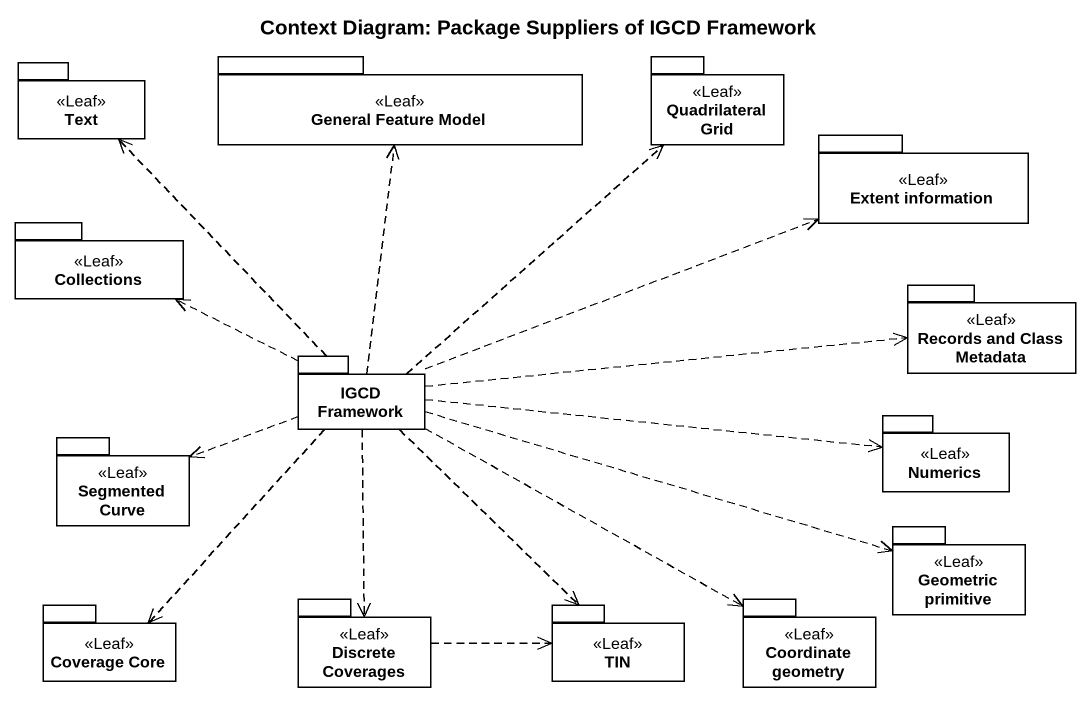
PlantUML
@startuml
title Context Diagram: Package Suppliers of IGCD Framework
package Text <<Leaf>> {
}
package "General Feature Model" as General_Feature_Model <<Leaf>> {
}
package "Quadrilateral Grid" as Quadrilateral_Grid <<Leaf>> {
}
package "Extent information" as Extent_information <<Leaf>> {
}
package "Collections" as Collections_ <<Leaf>> {
}
package "Records and Class Metadata" as Records_and_Class_Metadata <<Leaf>> {
}
package "IGCD Framework" as IGCD_Framework {
}
package "Segmented Curve" as Segmented_Curve <<Leaf>> {
}
package Numerics <<Leaf>> {
}
package "Geometric primitive" as Geometric_primitive <<Leaf>> {
}
package "Coverage Core" as Coverage_Core <<Leaf>> {
}
package "Discrete Coverages" as Discrete_Coverages <<Leaf>> {
}
package TIN <<Leaf>> {
}
package "Coordinate geometry" as Coordinate_geometry <<Leaf>> {
}
IGCD_Framework .up.> Text
IGCD_Framework .up.> General_Feature_Model
IGCD_Framework .up.> Quadrilateral_Grid
IGCD_Framework .right.> Extent_information
IGCD_Framework .left.> Collections_
IGCD_Framework .right.> Records_and_Class_Metadata
IGCD_Framework .left.> Segmented_Curve
IGCD_Framework .right.> Numerics
IGCD_Framework .right.> Geometric_primitive
IGCD_Framework ..> Coverage_Core
IGCD_Framework ..> Discrete_Coverages
IGCD_Framework ..> TIN
IGCD_Framework .right.> Coordinate_geometry
Discrete_Coverages .right.> TIN
@enduml
